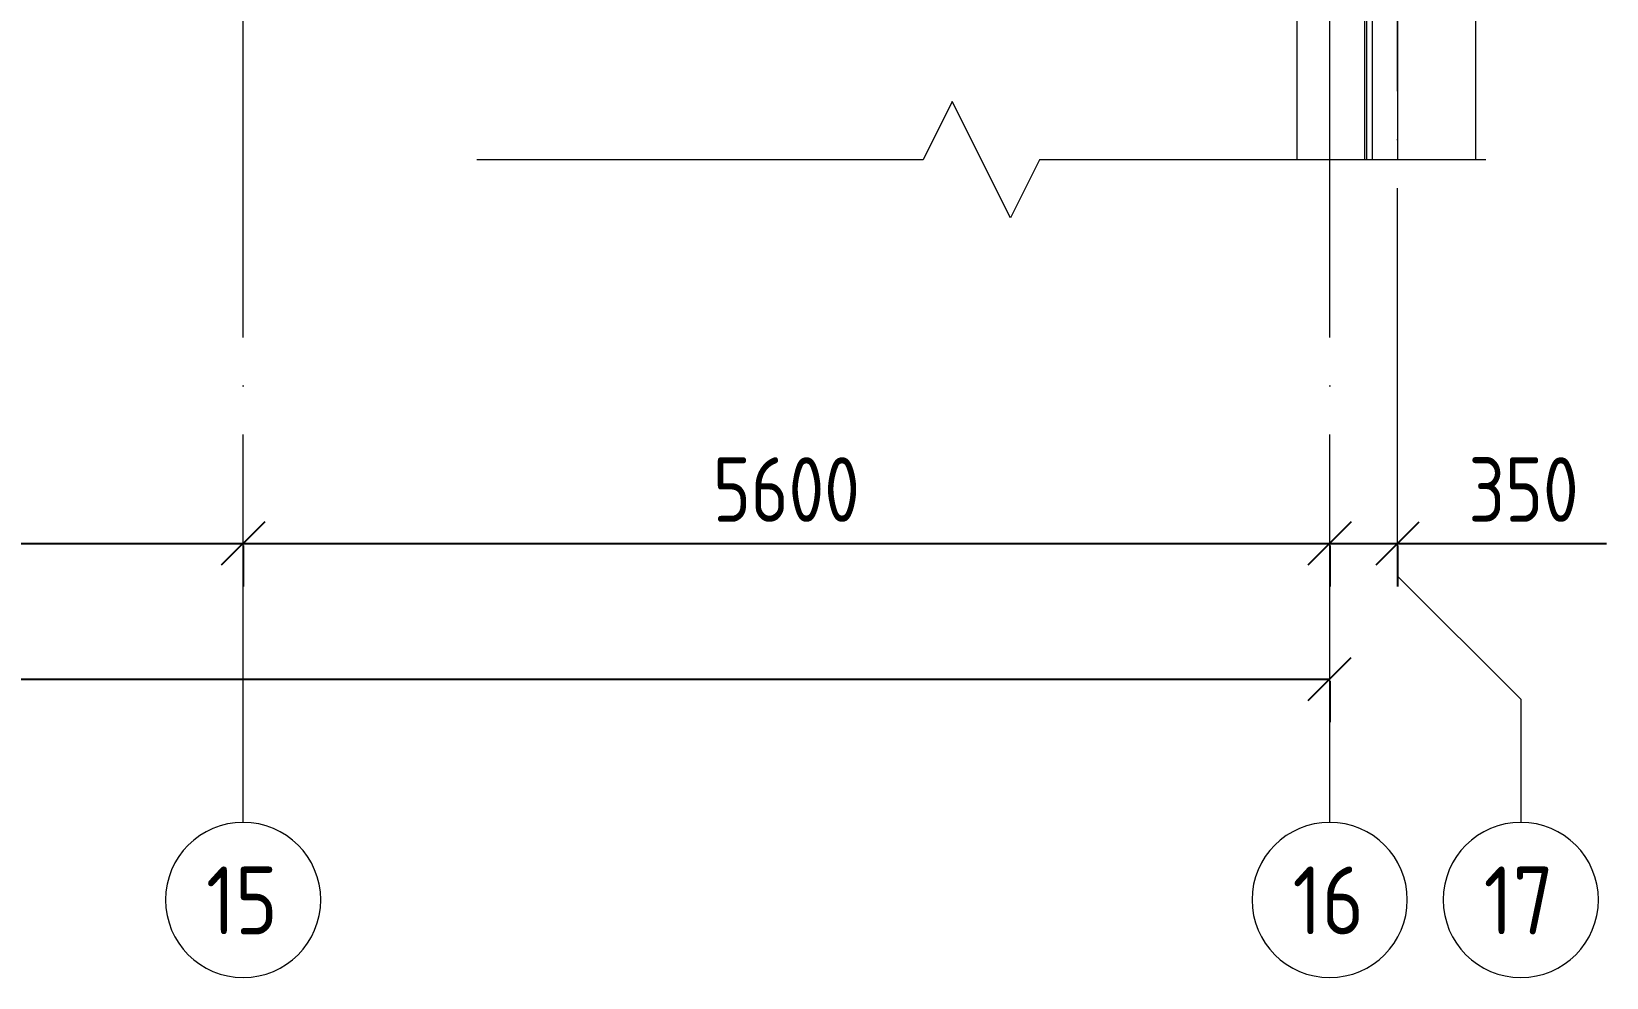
# Model space of a CAD drawing. Header units: millimetres. Extents: x -68946 to 690821, y -552984 to 293768.
# Drawn here: x 59271 to 67388, y -221364 to -216486 of the extents above; entities that cross this region are included whole.
import ezdxf

# ---------------------------------------------------------------- set-up
doc = ezdxf.new("R2010")
doc.units = ezdxf.units.MM
doc.linetypes.add('ADSK_Линия сетки', pattern=[2500, 2000, -250, 0, -250])
doc.layers.get('Defpoints').update_dxf_attribs({"color": 250})
for name, color, linetype, lineweight in [('A-____-____-DIMS', 250, 'Continuous', 9), ('A-DETL-GENF-OTLN', 250, 'Continuous', 5), ('A-GLAZ-____-MCUT', 250, 'Continuous', 9), ('A-GLAZ-____-OTLN', 250, 'Continuous', 5), ('I-WALL-____-OTLN', 250, 'Continuous', 9), ('S-GRID-____-IDEN', 250, 'Continuous', 9), ('S-GRID-____-OTLN', 250, 'Continuous', 9)]:
    doc.layers.add(name, color=color, linetype=linetype, lineweight=lineweight)
doc.styles.add('GOST Common', font='', dxfattribs={"width": 0.9, "height": 350})
doc.styles.get("Standard").update_dxf_attribs({"font": 'ГОСТ тип А.ttf'})
doc.styles.get('GOST Common').set_extended_font_data('GOST Common')
doc.dimstyles.new('А3', dxfattribs={"dimtxt": 333, "dimasz": 222, "dimexe": 222, "dimexo": 111, "dimgap": 111, "dimtad": 1, "dimtoh": 1, "dimdec": 0, "dimrnd": 0.0015, "dimzin": 0, "dimdsep": 46, "dimtxsty": 'Standard', "dimblk": 'OBLIQUE', "dimcen": 0, "dimclrd": 7, "dimclre": 7, "dimclrt": 7, "dimadec": 0, "dimazin": 0, "dimtfac": 1, "dimtdec": 0, "dimtofl": 0, "dimtmove": 0, "dimatfit": 3, "dimfxl": 1, "dimtolj": 1, "dimtzin": 0, "dimarcsym": 0})

# ---------------------------------------------------------------- blocks, each defined once
blk = doc.blocks.new('Окно_СКБ_1Ст1 - 120_Окно_СКБ_1Ст_1650_ОК17_E60-37619705-АР1_Маркировочный план 3 этажа')
at = {"layer": 'A-GLAZ-____-MCUT', "lineweight": 5}
for p, q in [((755, -155), (28.6, -155)), ((755, -165), (28.6, -165))]:
    blk.add_line(p, q, dxfattribs=at)
at = {"layer": 'A-GLAZ-____-MCUT'}
for p, q in [((755, -195), (755, -125)), ((755, -125), (825, -125)), ((825, -125), (825, -195)), ((825, -195), (755, -195))]:
    blk.add_line(p, q, dxfattribs=at)
at = {"layer": 'A-GLAZ-____-OTLN'}
blk.add_line((28.6, -195), (825, -195), dxfattribs=at)
blk = doc.blocks.new('WNW_Отлив1 - Отлив_металлический 2-28603322-АР1_Маркировочный план 3 этажа')
at = {"layer": 'A-GLAZ-____-OTLN'}
for p, q in [((825, 320), (28.6, 320)), ((825, 270), (825, 320))]:
    blk.add_line(p, q, dxfattribs=at)
blk = doc.blocks.new('DET_L_Линия разрыва - М100-32542165-АР1_Маркировочный план 3 этажа')
at = {"layer": 'A-DETL-GENF-OTLN', "lineweight": 5}
blk.add_line((8350, 0), (213.5, 0), dxfattribs=at)
blk = doc.blocks.new('DET_L_Линия разрыва - М100-32542167-АР1_Маркировочный план 3 этажа')
at = {"layer": 'A-DETL-GENF-OTLN', "lineweight": 5}
for p, q in [((2450, 300), (2300, 0)), ((2750, -300), (2450, 300)), ((2300, 0), (0, 0)), ((2900, 0), (2750, -300)), ((5200, 0), (2900, 0))]:
    blk.add_line(p, q, dxfattribs=at)
blk = doc.blocks.new('Ось сетки - Круг_Ø8 мм-39983606-АР1_Маркировочный план 3 этажа')
at = {"layer": 'S-GRID-____-IDEN'}
for start, end in [(360, 180), (180, 360)]:
    blk.add_arc((0, 0), 4, start, end, dxfattribs=at)
blk = doc.blocks.new('_Oblique')
at = {"color": 0, "linetype": 'ByBlock', "lineweight": -2}
blk.add_line((-0.5, -0.5), (0.5, 0.5), dxfattribs=at)
blk = doc.blocks.new('*D3085')
at = {"layer": 'A-____-____-DIMS', "color": 7, "lineweight": -2, "transparency": 16777216}
for p, q in [((55861.8, -219125.4), (60361.8, -219125.4)), ((55861.8, -219136.4), (55861.8, -219347.4)), ((60361.8, -219136.4), (60361.8, -219347.4))]:
    blk.add_line(p, q, dxfattribs=at)
at = {"layer": 'Defpoints', "color": 0, "lineweight": 30, "transparency": 16777216}
for p in [(55861.8, -219025.4), (60361.8, -219025.4), (60361.8, -219125.4)]:
    blk.add_point(p, dxfattribs=at)
at = {"layer": 'A-____-____-DIMS', "color": 7, "lineweight": -2, "transparency": 16777216, "xscale": 222, "yscale": 222, "zscale": 222, "rotation": 180}
blk.add_blockref('_Oblique', (55861.8, -219125.4), dxfattribs=at)
at = {"layer": 'A-____-____-DIMS', "color": 7, "lineweight": -2, "transparency": 16777216, "xscale": 222, "yscale": 222, "zscale": 222}
blk.add_blockref('_Oblique', (60361.8, -219125.4), dxfattribs=at)
at = {"layer": 'A-____-____-DIMS', "color": 7, "transparency": 16777216, "insert": (58111.8, -218847.9), "char_height": 333, "width": 2.567, "attachment_point": 5}
blk.add_mtext('\\A1;4500', dxfattribs=at)
blk = doc.blocks.new('*D3086')
at = {"layer": 'A-____-____-DIMS', "color": 7, "lineweight": -2, "transparency": 16777216}
for p, q in [((60361.8, -219125.4), (65961.8, -219125.4)), ((60361.8, -219136.4), (60361.8, -219347.4)), ((65961.8, -219136.4), (65961.8, -219347.4))]:
    blk.add_line(p, q, dxfattribs=at)
at = {"layer": 'Defpoints', "color": 0, "lineweight": 30, "transparency": 16777216}
for p in [(60361.8, -219025.4), (65961.8, -219025.4), (65961.8, -219125.4)]:
    blk.add_point(p, dxfattribs=at)
at = {"layer": 'A-____-____-DIMS', "color": 7, "lineweight": -2, "transparency": 16777216, "xscale": 222, "yscale": 222, "zscale": 222, "rotation": 180}
blk.add_blockref('_Oblique', (60361.8, -219125.4), dxfattribs=at)
at = {"layer": 'A-____-____-DIMS', "color": 7, "lineweight": -2, "transparency": 16777216, "xscale": 222, "yscale": 222, "zscale": 222}
blk.add_blockref('_Oblique', (65961.8, -219125.4), dxfattribs=at)
at = {"layer": 'A-____-____-DIMS', "color": 7, "transparency": 16777216, "insert": (63161.8, -218847.9), "char_height": 333, "width": 2.483, "attachment_point": 5}
blk.add_mtext('\\A1;5600', dxfattribs=at)
blk = doc.blocks.new('*D3087')
at = {"layer": 'A-____-____-DIMS', "color": 7, "lineweight": -2, "transparency": 16777216}
for p, q in [((65961.8, -219125.4), (66311.8, -219125.4)), ((65961.8, -219136.4), (65961.8, -219347.4)), ((66311.8, -219125.4), (67388.5, -219125.4)), ((66311.8, -219136.4), (66311.8, -219347.4))]:
    blk.add_line(p, q, dxfattribs=at)
at = {"layer": 'Defpoints', "color": 0, "lineweight": 30, "transparency": 16777216}
for p in [(65961.8, -219025.4), (66311.8, -219025.4), (66311.8, -219125.4)]:
    blk.add_point(p, dxfattribs=at)
at = {"layer": 'A-____-____-DIMS', "color": 7, "lineweight": -2, "transparency": 16777216, "xscale": 222, "yscale": 222, "zscale": 222, "rotation": 180}
blk.add_blockref('_Oblique', (65961.8, -219125.4), dxfattribs=at)
at = {"layer": 'A-____-____-DIMS', "color": 7, "lineweight": -2, "transparency": 16777216, "xscale": 222, "yscale": 222, "zscale": 222}
blk.add_blockref('_Oblique', (66311.8, -219125.4), dxfattribs=at)
at = {"layer": 'A-____-____-DIMS', "color": 7, "transparency": 16777216, "insert": (66961.1, -218847.9), "char_height": 333, "width": 1.862, "attachment_point": 5}
blk.add_mtext('\\A1;350', dxfattribs=at)
blk = doc.blocks.new('*D3065')
at = {"layer": 'A-____-____-DIMS', "color": 7, "lineweight": -2, "transparency": 16777216}
for p, q in [((-3188.2, -219825.4), (65961.8, -219825.4)), ((-3188.2, -219836.4), (-3188.2, -220047.4)), ((65961.8, -219836.4), (65961.8, -220047.4))]:
    blk.add_line(p, q, dxfattribs=at)
at = {"layer": 'Defpoints', "color": 0, "lineweight": 30, "transparency": 16777216}
for p in [(-3188.2, -219725.4), (65961.8, -219725.4), (65961.8, -219825.4)]:
    blk.add_point(p, dxfattribs=at)
at = {"layer": 'A-____-____-DIMS', "color": 7, "lineweight": -2, "transparency": 16777216, "xscale": 222, "yscale": 222, "zscale": 222, "rotation": 180}
blk.add_blockref('_Oblique', (-3188.2, -219825.4), dxfattribs=at)
at = {"layer": 'A-____-____-DIMS', "color": 7, "lineweight": -2, "transparency": 16777216, "xscale": 222, "yscale": 222, "zscale": 222}
blk.add_blockref('_Oblique', (65961.8, -219825.4), dxfattribs=at)
at = {"layer": 'A-____-____-DIMS', "color": 7, "transparency": 16777216, "insert": (31386.8, -219547.9), "char_height": 333, "width": 2.919, "attachment_point": 5}
blk.add_mtext('\\A1;69150', dxfattribs=at)

msp = doc.modelspace()

# ---------------------------------------------------------------- linework, layer by layer
at = {"layer": 'I-WALL-____-OTLN', "color": 18, "lineweight": 15, "true_color": 0x000000}
msp.add_line((66311.7763, -216351.3892), (66311.7763, -217147.7625), dxfattribs=at)
at = {"layer": 'S-GRID-____-OTLN', "color": 18, "linetype": 'ADSK_Линия сетки', "true_color": 0x000000}
for p, q in [((60361.7763, -220563.733), (60361.7763, -199653.1503)), ((65961.7763, -220563.733), (65961.7763, -199653.1503)), ((66311.7763, -219293.733), (66311.7763, -199653.1503))]:
    msp.add_line(p, q, dxfattribs=at)
at = {"layer": 'S-GRID-____-OTLN', "color": 18, "true_color": 0x000000}
for p, q in [((66311.7763, -219293.733), (66946.7763, -219928.733)), ((66946.7763, -219928.733), (66946.7763, -220563.733))]:
    msp.add_line(p, q, dxfattribs=at)

# ---------------------------------------------------------------- block references
at = {"layer": 'A-DETL-GENF-OTLN', "color": 18, "lineweight": 5, "true_color": 0x000000, "rotation": 89.99999999999967}
msp.add_blockref('DET_L_Линия разрыва - М100-32542165-АР1_Маркировочный план 3 этажа', (66712.4536, -217361.3054), dxfattribs=at)
at = {"layer": 'A-DETL-GENF-OTLN', "color": 18, "lineweight": 5, "true_color": 0x000000}
msp.add_blockref('DET_L_Линия разрыва - М100-32542167-АР1_Маркировочный план 3 этажа', (61565.918, -217147.7625), dxfattribs=at)
at = {"layer": 'A-GLAZ-____-OTLN', "color": 18, "true_color": 0x000000, "rotation": 89.99999999999993}
for name, p in [('WNW_Отлив1 - Отлив_металлический 2-28603322-АР1_Маркировочный план 3 этажа', (66111.7763, -217176.3892)), ('Окно_СКБ_1Ст1 - 120_Окно_СКБ_1Ст_1650_ОК17_E60-37619705-АР1_Маркировочный план 3 этажа', (65986.7763, -217176.3892))]:
    msp.add_blockref(name, p, dxfattribs=at)
at = {"layer": 'S-GRID-____-IDEN', "color": 18, "true_color": 0x000000, "xscale": 99.99999999999993, "yscale": 99.99999999999993, "zscale": 99.99999999999993}
for p in [(60361.7763, -220963.733), (65961.7763, -220963.733), (66946.7763, -220963.733)]:
    msp.add_blockref('Ось сетки - Круг_Ø8 мм-39983606-АР1_Маркировочный план 3 этажа', p, dxfattribs=at)

# ---------------------------------------------------------------- texts
at = {"layer": 'S-GRID-____-IDEN', "color": 18, "true_color": 0x000000, "char_height": 350, "width": 461.772, "attachment_point": 1, "style": 'GOST Common'}
for s, insert in [('15', (60170.5957, -220791.1996)), ('16', (65770.5957, -220791.1996)), ('17', (66755.5957, -220791.1996))]:
    msp.add_mtext(s, dxfattribs=dict(at, insert=insert))

# ---------------------------------------------------------------- dimensions: what is measured, and where the dimension line sits
at = {"layer": 'A-____-____-DIMS', "color": 18, "true_color": 0x000000}
for base, p1, p2, picture, middle in [((60361.7763, -219125.3642), (55861.7763, -219025.3793), (60361.7763, -219025.3793), '*D3085', (58111.7763, -218847.8642)), ((65961.7763, -219125.3642), (60361.7763, -219025.3793), (65961.7763, -219025.3793), '*D3086', (63161.7763, -218847.8642)), ((66311.7763, -219125.3642), (65961.7763, -219025.3793), (66311.7763, -219025.3793), '*D3087', (66961.1263, -218847.8642)), ((65961.7763, -219825.3642), (-3188.2237, -219725.3793), (65961.7763, -219725.3793), '*D3065', (31386.7763, -219547.8642))]:
    dim = msp.add_linear_dim(base=base, p1=p1, p2=p2, dimstyle='А3', dxfattribs=at)
    dim.commit()
    dim.dimension.update_dxf_attribs({"geometry": picture, "text_midpoint": middle})

doc.saveas('drawing.dxf')
